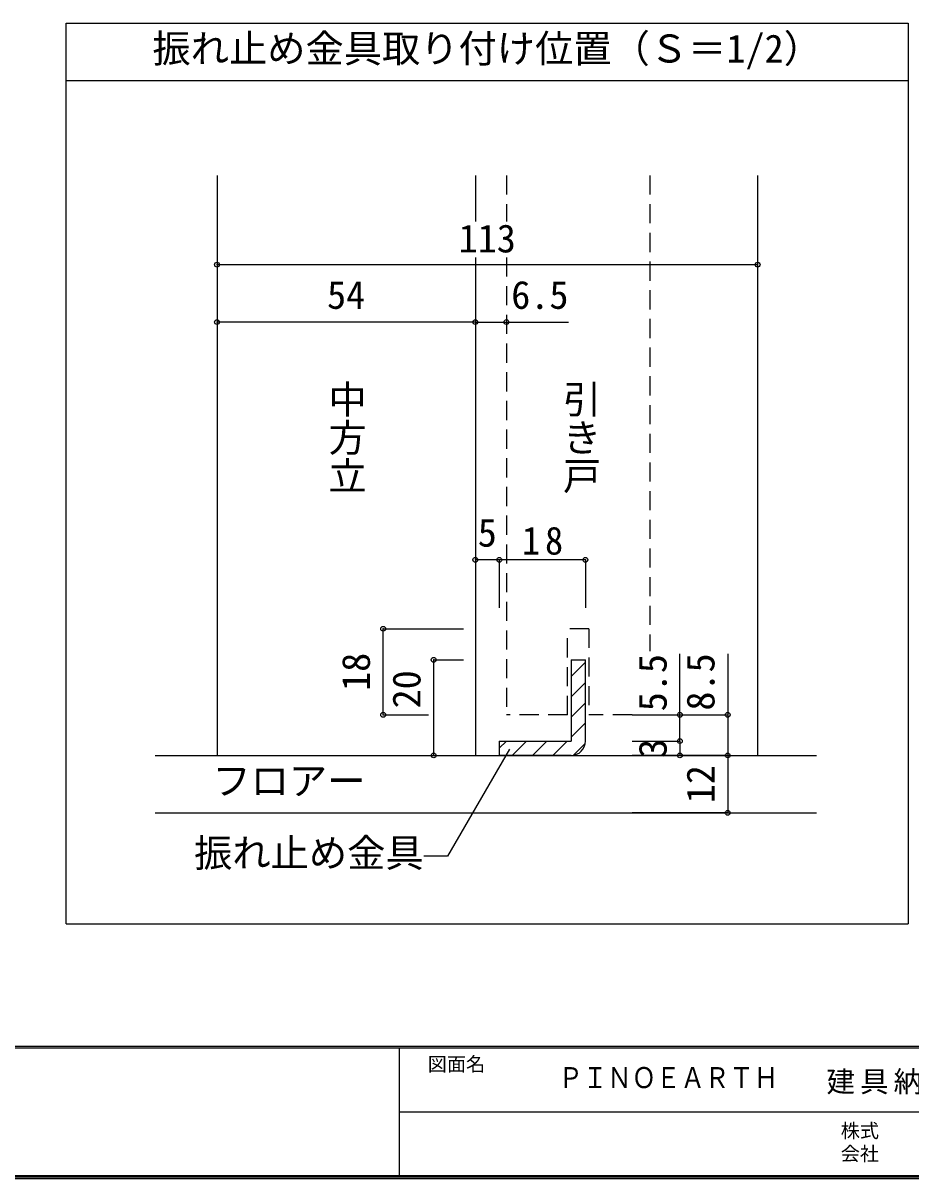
# Model space of a CAD drawing. Units: millimetres at full size, sheet at 1:5, with parts at other scales. Extents: x -973 to 977, y -718 to 696.
# Drawn here: x -195 to 269, y -701 to -96 of the extents above; entities that cross this region are included whole.
import ezdxf
from ezdxf.enums import TextEntityAlignment as Align

# ---------------------------------------------------------------- set-up
doc = ezdxf.new("R2010")
doc.units = ezdxf.units.MM
doc.header["$LTSCALE"] = 5
doc.header["$PDMODE"] = 32
doc.header["$PDSIZE"] = 2.5
doc.linetypes.add('DASHED2', pattern=[3, 2, -1])
for name, color, linetype in [('0-A_文字', 7, 'Continuous'), ('1-3_仕上', 2, 'Continuous'), ('1-4_枠', 3, 'Continuous'), ('1-6_扉', 7, 'DASHED2'), ('1-7_金物', 7, 'Continuous'), ('1-A_寸法', 7, 'Continuous'), ('1-B_ﾊｯﾁ', 7, 'Continuous'), ('F-1_枠', 6, 'Continuous'), ('F-A_文字', 7, 'Continuous')]:
    doc.layers.add(name, color=color, linetype=linetype)
doc.styles.add('@ＭＳ ゴシック', font='')
doc.styles.add('ＭＳ ゴシック', font='')
doc.styles.get('@ＭＳ ゴシック').set_extended_font_data('@MS Gothic')
doc.styles.get('ＭＳ ゴシック').set_extended_font_data('MS Gothic')

msp = doc.modelspace()

# ---------------------------------------------------------------- linework, layer by layer
at = {"layer": '0-A_文字', "color": 3}
for p, q in [((-172.203, -567.5), (-172.203, -96.475)), ((-172.203, -96.475), (267.797, -96.475)), ((267.797, -96.475), (267.797, -567.5)), ((-172.203, -126.475), (267.797, -126.475)), ((-172.203, -567.5), (267.797, -567.5))]:
    msp.add_line(p, q, dxfattribs=at)
at = {"layer": '1-3_仕上'}
for p, q in [((-125.709, -479.417), (219.785, -479.417)), ((-125.709, -509.417), (219.785, -509.417))]:
    msp.add_line(p, q, dxfattribs=at)
at = {"layer": '1-4_枠'}
for p, q in [((-93.453, -176.167), (-93.453, -479.417)), ((41.547, -176.167), (41.547, -200.28)), ((189.047, -176.167), (189.047, -479.417)), ((41.547, -219.03), (41.547, -479.417))]:
    msp.add_line(p, q, dxfattribs=at)
at = {"layer": '1-6_扉'}
for p, q in [((57.797, -176.167), (57.797, -200.28)), ((132.797, -176.167), (132.797, -424.849)), ((57.797, -219.03), (57.797, -458.167)), ((89.672, -458.167), (89.672, -413.167)), ((100.922, -413.167), (89.672, -413.167)), ((100.922, -413.167), (100.922, -458.167)), ((89.672, -458.167), (57.797, -458.167)), ((123.422, -458.167), (100.922, -458.167))]:
    msp.add_line(p, q, dxfattribs=at)
at = {"layer": '1-7_金物', "color": 3}
for p, q in [((91.547, -429.417), (99.047, -429.417)), ((91.547, -429.417), (91.547, -471.917)), ((99.047, -471.917), (99.047, -429.417)), ((54.047, -471.917), (54.047, -479.417)), ((54.047, -471.917), (91.547, -471.917)), ((91.547, -479.417), (54.047, -479.417))]:
    msp.add_line(p, q, dxfattribs=at)
at = {"layer": '1-7_金物', "color": 4}
for p, q in [((91.547, -438.123), (99.047, -430.623)), ((91.547, -448.73), (99.047, -441.23)), ((91.547, -459.337), (99.047, -451.837)), ((91.547, -469.943), (99.047, -462.443)), ((54.047, -475.623), (57.753, -471.918)), ((60.86, -479.417), (68.36, -471.918)), ((71.467, -479.417), (78.966, -471.918)), ((82.073, -479.417), (89.573, -471.918)), ((92.782, -479.315), (98.947, -473.15))]:
    msp.add_line(p, q, dxfattribs=at)
at = {"layer": '1-7_金物', "color": 3}
msp.add_arc((91.547, -471.917), 7.5, 270, 0, dxfattribs=at)
at = {"layer": '1-A_寸法'}
for p, q in [((59.347, -476.206), (27.055, -532.137)), ((27.055, -532.137), (14.555, -532.137))]:
    msp.add_line(p, q, dxfattribs=at)
at = {"layer": '1-B_ﾊｯﾁ', "color": 4}
for p, q in [((-93.453, -222.78), (189.047, -222.78)), ((41.547, -252.78), (-93.453, -252.78)), ((41.547, -252.78), (90.297, -252.78)), ((-93.453, -374.417), (-93.453, -399.417)), ((54.047, -377.142), (41.547, -377.142)), ((41.547, -377.142), (41.547, -402.142)), ((99.047, -377.142), (54.047, -377.142)), ((54.047, -377.142), (54.047, -402.142)), ((99.047, -377.142), (99.047, -402.142)), ((-6.649, -413.167), (35.297, -413.167)), ((-6.649, -458.167), (-6.649, -413.167)), ((148.422, -471.917), (148.422, -426.324)), ((173.422, -426.324), (173.422, -479.417)), ((19.767, -479.417), (19.767, -429.417)), ((19.767, -429.417), (35.297, -429.417)), ((-6.649, -458.167), (17.131, -458.167)), ((123.422, -458.167), (173.422, -458.167)), ((19.767, -479.417), (35.297, -479.417)), ((173.422, -479.417), (123.422, -479.417))]:
    msp.add_line(p, q, dxfattribs=at)
for points in [[(123.422, -471.917), (148.422, -471.917), (148.422, -479.417)], [(173.422, -479.417), (173.422, -509.417), (123.422, -509.417)]]:
    msp.add_lwpolyline(points, dxfattribs=at)
at = {"layer": '1-B_ﾊｯﾁ'}
for p in [(-93.453, -222.78), (189.047, -222.78), (-93.453, -252.78), (41.547, -252.78), (57.797, -252.78), (41.547, -377.142), (54.047, -377.142), (99.047, -377.142), (-6.649, -413.167), (19.767, -429.417), (-6.649, -458.167), (148.422, -458.167), (173.422, -458.167), (148.422, -471.917), (19.767, -479.417), (148.422, -479.417), (173.422, -479.417), (173.422, -509.417)]:
    msp.add_point(p, dxfattribs=at)
at = {"layer": 'F-1_枠'}
for p, q in [((976.653, -631.667), (-973.347, -631.667)), ((976.653, -632.5), (-973.347, -632.5)), ((1.653, -632.5), (1.653, -699.167)), ((1.653, -665.833), (974.986, -665.834)), ((976.653, -699.167), (-973.347, -699.167)), ((976.653, -700), (-973.347, -700)), ((976.653, -700.833), (-973.347, -700.833))]:
    msp.add_line(p, q, dxfattribs=at)

# ---------------------------------------------------------------- texts
at = {"layer": '0-A_文字', "style": 'ＭＳ ゴシック'}
msp.add_text('振れ止め金具取り付け位置（Ｓ＝1/2）', height=14.66, dxfattribs=at).set_placement((-127.203, -121.475), align=Align.BOTTOM_LEFT)
at = {"layer": '1-A_寸法', "style": '@ＭＳ ゴシック'}
for s, p in [('中方立', (-37.203, -283.011)), ('引き戸', (85.297, -283.011))]:
    msp.add_text(s, height=14.66, rotation=270, dxfattribs=at).set_placement(p, align=Align.BOTTOM_LEFT)
at = {"layer": '1-A_寸法', "style": 'ＭＳ ゴシック'}
for s, p in [('フロアー', (-95.844, -504.417)), ('振れ止め金具', (-105.445, -542.137))]:
    msp.add_text(s, height=14.66, dxfattribs=at).set_placement(p, align=Align.BOTTOM_LEFT)
at = {"layer": '1-B_ﾊｯﾁ', "style": 'ＭＳ ゴシック'}
for s, p in [('113', (32.797, -220.78)), ('54', (-35.953, -250.28)), ('6.5', (60.297, -250.28)), ('5', (42.797, -374.642))]:
    msp.add_text(s, height=14.66, dxfattribs=at).set_placement(p, align=Align.BOTTOM_LEFT)
for s, p in [('18', (-9.149, -445.667)), ('5.5', (145.922, -456.324)), ('8.5', (170.922, -455.966)), ('20', (17.267, -454.818)), ('3', (145.922, -480.667)), ('12', (170.922, -504.417))]:
    msp.add_text(s, height=14.66, rotation=90, dxfattribs=at).set_placement(p, align=Align.BOTTOM_LEFT)
at = {"layer": '1-B_ﾊｯﾁ', "insert": (65.922, -374.642), "char_height": 14.66, "attachment_point": 7, "style": 'ＭＳ ゴシック'}
msp.add_mtext('\\T1.27;\\W0.95;18', dxfattribs=at)
at = {"layer": 'F-A_文字', "style": 'ＭＳ ゴシック'}
for s, p in [('図面名', (16.653, -646.667)), ('株式', (232.486, -681.5)), ('会社', (232.486, -693.5))]:
    msp.add_text(s, height=7.331, dxfattribs=at).set_placement(p, align=Align.BOTTOM_LEFT)
at = {"layer": 'F-A_文字', "style": 'ＭＳ ゴシック', "width": 0.85}
msp.add_text('ＰＩＮＯＥＡＲＴＨ', height=11, dxfattribs=at).set_placement((84.986, -656.667), align=Align.BOTTOM_LEFT)
at = {"layer": 'F-A_文字', "insert": (224.986, -656.667), "char_height": 11, "attachment_point": 7, "style": 'ＭＳ ゴシック'}
msp.add_mtext('\\T1.17;建具納まり図', dxfattribs=at)

doc.saveas('drawing.dxf')
